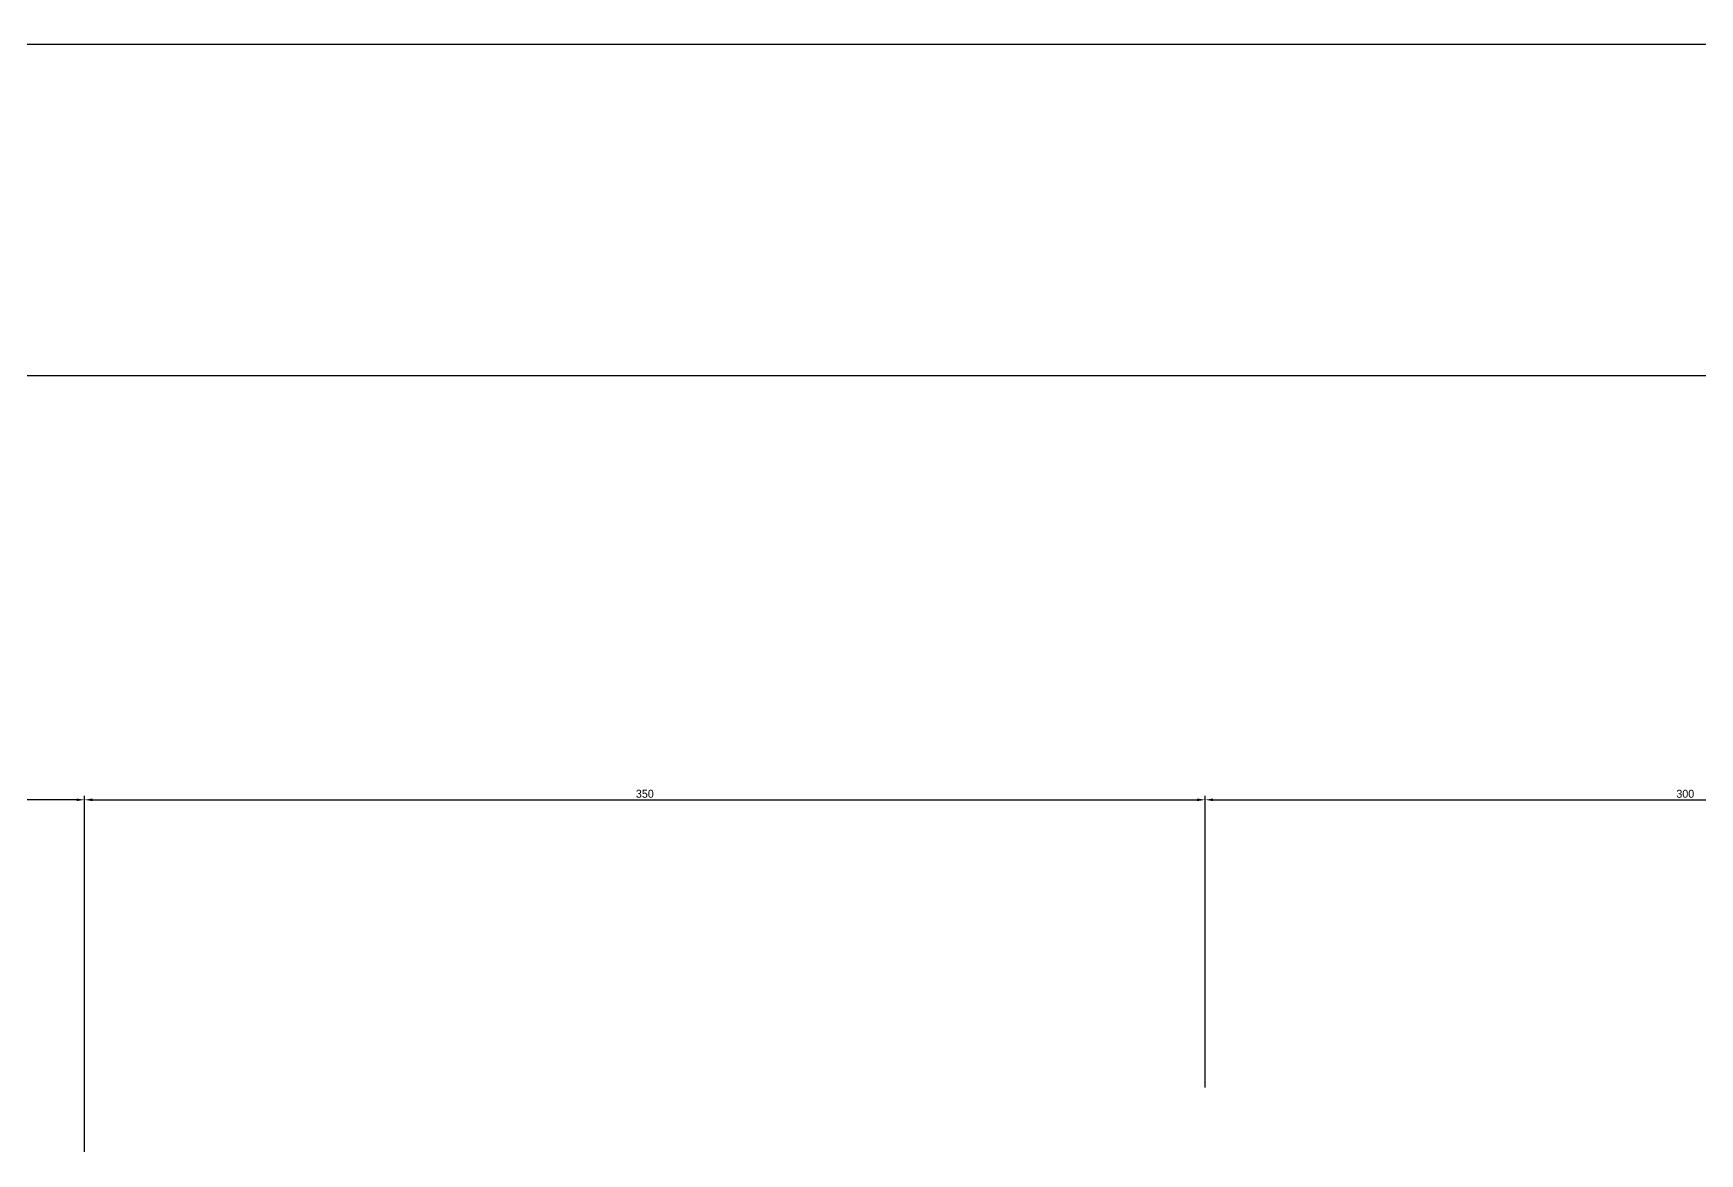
# Model space of a CAD drawing. Header units: millimetres. Extents: x 73 to 57768, y -40361 to 10065.
# Drawn here: x 16683 to 17204, y -5434 to -5084 of the extents above; entities that cross this region are included whole.
import ezdxf

# ---------------------------------------------------------------- set-up
doc = ezdxf.new("R2010")
doc.units = ezdxf.units.MM
doc.layers.add('kote i srafura', color=9, linetype='Continuous', lineweight=5)
doc.dimstyles.new('ISO-25', dxfattribs={"dimtxt": 2.5, "dimasz": 2.5, "dimexe": 1.25, "dimexo": 0.625, "dimtad": 1, "dimtxsty": 'Standard', "dimcen": 2.5, "dimadec": 0, "dimazin": 0, "dimtfac": 1, "dimtmove": 0, "dimatfit": 3, "dimfxl": 1, "dimarcsym": 0})

# ---------------------------------------------------------------- blocks, each defined once
blk = doc.blocks.new('*D87')
at = {"layer": 'Defpoints', "color": 0}
for p in [(16699.09, -5323.65), (16649.09, -5434.15), (16699.09, -5434.15)]:
    blk.add_point(p, dxfattribs=at)
at = {"layer": 'kote i srafura', "color": 0, "lineweight": -2}
for p, q in [((16649.09, -5323.65), (16576.59, -5323.65)), ((16649.09, -5433.53), (16649.09, -5322.4)), ((16696.59, -5323.65), (16651.59, -5323.65)), ((16699.09, -5433.53), (16699.09, -5322.4))]:
    blk.add_line(p, q, dxfattribs=at)
at = {"layer": 'kote i srafura', "color": 0}
for points in [[(16651.59, -5323.24), (16651.59, -5324.07), (16649.09, -5323.65)], [(16696.59, -5323.24), (16696.59, -5324.07), (16699.09, -5323.65)]]:
    blk.add_solid(points, dxfattribs=at)
at = {"layer": 'kote i srafura', "color": 0, "insert": (16579.09, -5321.78), "char_height": 2.5, "attachment_point": 5}
blk.add_mtext('50', dxfattribs=at)
blk = doc.blocks.new('*D88')
at = {"layer": 'Defpoints', "color": 0}
for p in [(17049.09, -5323.65), (17049.09, -5414.15), (16699.09, -5434.15)]:
    blk.add_point(p, dxfattribs=at)
at = {"layer": 'kote i srafura', "color": 0, "lineweight": -2}
for p, q in [((16699.09, -5433.53), (16699.09, -5322.4)), ((16701.59, -5323.65), (17046.59, -5323.65)), ((17049.09, -5413.53), (17049.09, -5322.4))]:
    blk.add_line(p, q, dxfattribs=at)
at = {"layer": 'kote i srafura', "color": 0}
for points in [[(16701.59, -5323.24), (16701.59, -5324.07), (16699.09, -5323.65)], [(17046.59, -5323.24), (17046.59, -5324.07), (17049.09, -5323.65)]]:
    blk.add_solid(points, dxfattribs=at)
at = {"layer": 'kote i srafura', "color": 0, "insert": (16874.09, -5321.78), "char_height": 2.5, "attachment_point": 5}
blk.add_mtext('350', dxfattribs=at)
blk = doc.blocks.new('*D89')
at = {"layer": 'Defpoints', "color": 0}
for p in [(17349.09, -5323.65), (17349.09, -5394.15), (17049.09, -5414.15)]:
    blk.add_point(p, dxfattribs=at)
at = {"layer": 'kote i srafura', "color": 0, "lineweight": -2}
for p, q in [((17049.09, -5413.53), (17049.09, -5322.4)), ((17051.59, -5323.65), (17346.59, -5323.65)), ((17349.09, -5393.53), (17349.09, -5322.4))]:
    blk.add_line(p, q, dxfattribs=at)
at = {"layer": 'kote i srafura', "color": 0}
for points in [[(17051.59, -5323.24), (17051.59, -5324.07), (17049.09, -5323.65)], [(17346.59, -5323.24), (17346.59, -5324.07), (17349.09, -5323.65)]]:
    blk.add_solid(points, dxfattribs=at)
at = {"layer": 'kote i srafura', "color": 0, "insert": (17199.09, -5321.78), "char_height": 2.5, "attachment_point": 5}
blk.add_mtext('300', dxfattribs=at)
blk = doc.blocks.new('*D110')
at = {"layer": 'Defpoints', "color": 0}
for p in [(19149.09, -5191.13), (16649.09, -5323.65), (19149.09, -5323.65)]:
    blk.add_point(p, dxfattribs=at)
at = {"layer": 'kote i srafura', "color": 0, "lineweight": -2}
for p, q in [((16649.09, -5323.03), (16649.09, -5189.88)), ((16651.59, -5191.13), (19146.59, -5191.13)), ((19149.09, -5323.03), (19149.09, -5189.88))]:
    blk.add_line(p, q, dxfattribs=at)
at = {"layer": 'kote i srafura', "color": 0}
for points in [[(16651.59, -5190.71), (16651.59, -5191.55), (16649.09, -5191.13)], [(19146.59, -5190.71), (19146.59, -5191.55), (19149.09, -5191.13)]]:
    blk.add_solid(points, dxfattribs=at)
at = {"layer": 'kote i srafura', "color": 0, "insert": (17899.09, -5189.25), "char_height": 2.5, "attachment_point": 5}
blk.add_mtext('2500', dxfattribs=at)
blk = doc.blocks.new('*D113')
at = {"layer": 'Defpoints', "color": 0}
for p in [(16649.09, -5087.82), (16649.09, -5191.13), (21949.09, -5191.13)]:
    blk.add_point(p, dxfattribs=at)
at = {"layer": 'kote i srafura', "color": 0, "lineweight": -2}
for p, q in [((16649.09, -5190.5), (16649.09, -5086.57)), ((21946.59, -5087.82), (16651.59, -5087.82)), ((21949.09, -5190.5), (21949.09, -5086.57))]:
    blk.add_line(p, q, dxfattribs=at)
at = {"layer": 'kote i srafura', "color": 0}
for points in [[(16651.59, -5087.41), (16651.59, -5088.24), (16649.09, -5087.82)], [(21946.59, -5087.41), (21946.59, -5088.24), (21949.09, -5087.82)]]:
    blk.add_solid(points, dxfattribs=at)
at = {"layer": 'kote i srafura', "color": 0, "insert": (19299.09, -5085.95), "char_height": 2.5, "attachment_point": 5}
blk.add_mtext('5300', dxfattribs=at)

msp = doc.modelspace()

# ---------------------------------------------------------------- dimensions: what is measured, and where the dimension line sits
at = {"layer": 'kote i srafura'}
for base, p1, p2, picture, middle in [((16649.092, -5087.822), (21949.092, -5191.129), (16649.092, -5191.129), '*D113', (19299.092, -5085.947)), ((19149.092, -5191.129), (16649.092, -5323.654), (19149.092, -5323.654), '*D110', (17899.092, -5189.254))]:
    dim = msp.add_linear_dim(base=base, p1=p1, p2=p2, dimstyle='ISO-25', dxfattribs=at)
    dim.commit()
    dim.dimension.update_dxf_attribs({"geometry": picture, "text_midpoint": middle})
dim = msp.add_linear_dim(base=(16699.092, -5323.654), p1=(16649.092, -5434.151), p2=(16699.092, -5434.151), dimstyle='ISO-25', dxfattribs=at)
dim.commit()
dim.dimension.update_dxf_attribs({"geometry": '*D87', "text_midpoint": (16579.092, -5323.654), "dimtype": 160})
for base, p1, p2, picture, middle in [((17049.092, -5323.654), (16699.092, -5434.151), (17049.092, -5414.151), '*D88', (16874.092, -5321.779)), ((17349.092, -5323.654), (17049.092, -5414.151), (17349.092, -5394.151), '*D89', (17199.092, -5321.779))]:
    dim = msp.add_linear_dim(base=base, p1=p1, p2=p2, dimstyle='ISO-25', override={"dimtmove": 1}, dxfattribs=at)
    dim.commit()
    dim.dimension.update_dxf_attribs({"geometry": picture, "text_midpoint": middle})

doc.saveas('drawing.dxf')
